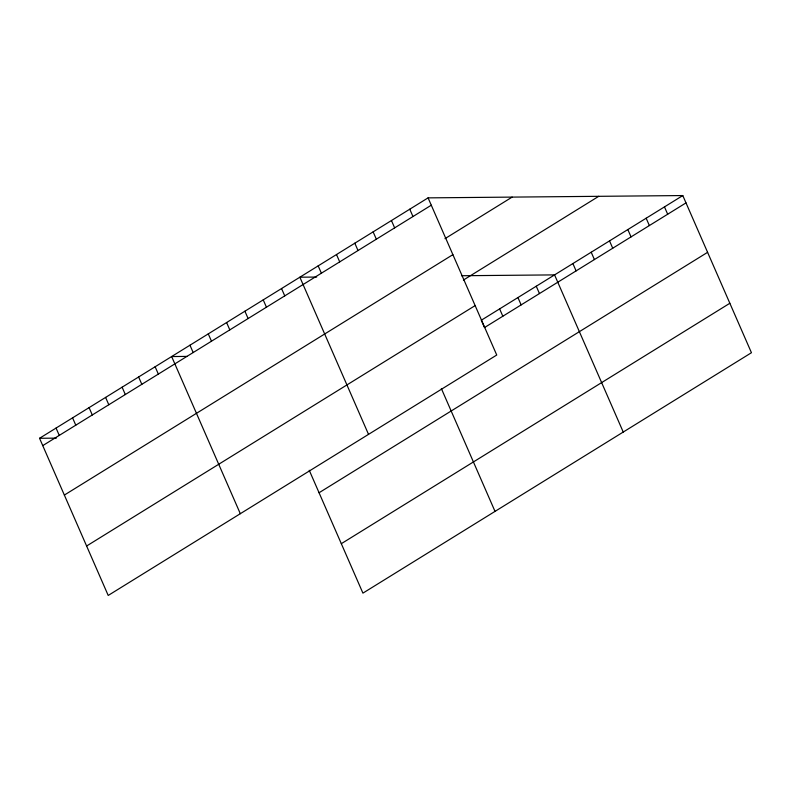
<?xml version="1.0" encoding="UTF-8"?>
<svg xmlns="http://www.w3.org/2000/svg" width="791" height="791" viewBox="0 0 791 791"><rect width="100%" height="100%" fill="white"/><g stroke="black" fill="none" stroke-linecap="round" stroke-linejoin="round"><path stroke-width="1.19" d="M428.079 197.869L496.738 355.03L108.209 595.445L39.55 438.283L428.079 197.869L682.791 195.555L751.45 352.717L362.921 593.131L309.241 470.269M42.754 445.62L431.283 205.205M444.977 238.664L512.133 197.107M64.358 495.067L452.887 254.653M463.397 280.063L598.738 196.316M86.614 546.008L475.144 305.593M682.791 195.555L481.304 320.226L484.507 327.563L685.995 202.891M319.06 492.744L707.589 252.329M341.317 543.684L729.846 303.269M316.677 277.058L299.868 277.206L368.527 434.368M461.519 275.733L554.57 274.892L623.239 432.054M187.259 356.405L171.647 356.543L240.316 513.705M39.55 438.283L56.359 438.135M664.47 206.886L667.673 214.223M646.158 218.217L649.362 225.554M627.836 229.558L631.04 236.895M609.525 240.889L612.728 248.226M591.203 252.22L594.407 259.557M572.892 263.551L576.095 270.888M536.258 286.223L539.462 293.56M517.937 297.554L521.14 304.891M499.625 308.885L502.829 316.222M409.768 209.2L412.971 216.536M391.446 220.541L394.65 227.877M373.134 231.872L376.338 239.208M441.348 388.529L495.018 511.391M354.813 243.203L358.016 250.539M336.501 254.544L339.705 261.88M318.18 265.875L321.383 273.211M281.547 288.537L284.75 295.874M263.235 299.878L266.438 307.215M244.913 311.209L248.117 318.546M226.602 322.54L229.805 329.877M208.28 333.871L211.484 341.208M189.969 345.212L193.172 352.549M155.135 366.757L158.338 374.094M138.623 376.981L141.826 384.317M122.111 387.195L125.314 394.531M105.599 397.408L108.802 404.745M89.086 407.632L92.29 414.968M72.574 417.846L75.778 425.182M56.062 428.069L59.266 435.406"/></g></svg>
